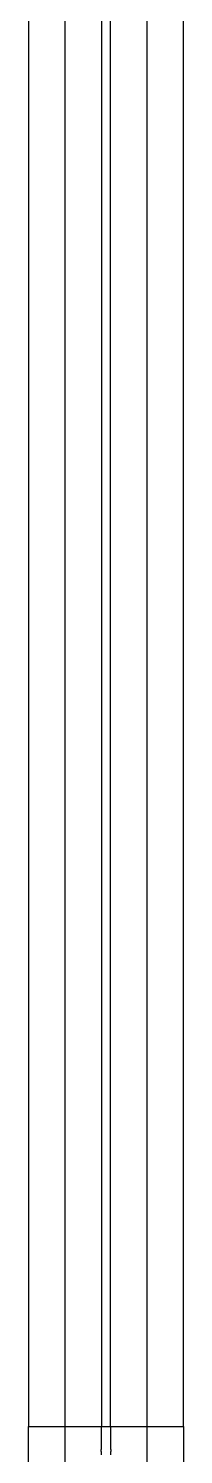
# Model space of a CAD drawing. Extents: x -11 to 251, y -478 to 442.
# Drawn here: x 176.8 to 183.2, y -76.2 to -17.6 of the extents above; entities that cross this region are included whole.
import ezdxf

# ---------------------------------------------------------------- set-up
doc = ezdxf.new("R2010")
doc.units = 0

msp = doc.modelspace()

# ---------------------------------------------------------------- linework, layer by layer
at = {"layer": 'HBSiProtectLayer'}
msp.add_lwpolyline([(178.3135, -110), (181.6865, -110), (181.6865, 110), (178.3135, 110)], close=True, dxfattribs=at)
at = {"layer": 'NegLayer'}
for points in [[(176.8135, -75), (183.1865, -75), (183.1865, 75), (176.8135, 75)], [(176.8135, -75), (183.1865, -75), (183.1865, -86.388), (176.8135, -86.388)]]:
    msp.add_lwpolyline(points, close=True, dxfattribs=at)
at = {"layer": 'SiLayer'}
msp.add_lwpolyline([(179.8135, -75), (180.1865, -75), (180.1865, 75), (179.8135, 75)], close=True, dxfattribs=at)
msp.add_lwpolyline([(179.8196, -76.16), (179.8188, -76.15), (179.8179, -76.14), (179.817, -76.13), (179.816, -76.12), (179.8149, -76.11), (179.8138, -76.1), (179.8127, -76.09), (179.8117, -76.08), (179.8107, -76.07), (179.8098, -76.06), (179.809, -76.05), (179.8082, -76.04), (179.8076, -76.03), (179.8072, -76.02), (179.8068, -76.01), (179.8066, -76), (179.8065, -75.99), (179.8066, -75.98), (179.8068, -75.97), (179.8072, -75.96), (179.8077, -75.95), (179.8082, -75.94), (179.8089, -75.93), (179.8096, -75.92), (179.8104, -75.91), (179.8113, -75.9), (179.8121, -75.89), (179.813, -75.88), (179.8139, -75.87), (179.8147, -75.86), (179.8155, -75.85), (179.8162, -75.84), (179.8169, -75.83), (179.8174, -75.82), (179.8179, -75.81), (179.8182, -75.8), (179.8185, -75.79), (179.8186, -75.78), (179.8187, -75.77), (179.8186, -75.76), (179.8184, -75.75), (179.8181, -75.74), (179.8177, -75.73), (179.8173, -75.72), (179.8168, -75.71), (179.8162, -75.7), (179.8156, -75.69), (179.8149, -75.68), (179.8143, -75.67), (179.8136, -75.66), (179.813, -75.65), (179.8124, -75.64), (179.8118, -75.63), (179.8113, -75.62), (179.8108, -75.61), (179.8104, -75.6), (179.8101, -75.59), (179.8099, -75.58), (179.8097, -75.57), (179.8097, -75.56), (179.8097, -75.55), (179.8098, -75.54), (179.8099, -75.53), (179.8102, -75.52), (179.8105, -75.51), (179.8108, -75.5), (179.8112, -75.49), (179.8116, -75.48), (179.812, -75.47), (179.8125, -75.46), (179.8129, -75.45), (179.8134, -75.44), (179.8138, -75.43), (179.8142, -75.42), (179.8146, -75.41), (179.8149, -75.4), (179.8152, -75.39), (179.8154, -75.38), (179.8156, -75.37), (179.8157, -75.36), (179.8158, -75.35), (179.8158, -75.34), (179.8157, -75.33), (179.8157, -75.32), (179.8155, -75.31), (179.8154, -75.3), (179.8152, -75.29), (179.815, -75.28), (179.8147, -75.27), (179.8145, -75.26), (179.8142, -75.25), (179.814, -75.24), (179.8137, -75.23), (179.8135, -75.22), (179.8133, -75.21), (179.8131, -75.2), (179.813, -75.19), (179.8128, -75.18), (179.8127, -75.17), (179.8127, -75.16), (179.8126, -75.15), (179.8126, -75.14), (179.8126, -75.13), (179.8127, -75.12), (179.8127, -75.11), (179.8128, -75.1), (179.8129, -75.09), (179.813, -75.08), (179.8131, -75.07), (179.8132, -75.06), (179.8133, -75.05), (179.8134, -75.04), (179.8134, -75.03), (179.8135, -75.02), (179.8135, -75.01), (179.8135, -75), (179.8135, -75), (180.1865, -75), (180.1865, -75.01), (180.1865, -75.02), (180.1866, -75.03), (180.1866, -75.04), (180.1867, -75.05), (180.1868, -75.06), (180.1869, -75.07), (180.187, -75.08), (180.1871, -75.09), (180.1872, -75.1), (180.1873, -75.11), (180.1873, -75.12), (180.1874, -75.13), (180.1874, -75.14), (180.1874, -75.15), (180.1873, -75.16), (180.1873, -75.17), (180.1872, -75.18), (180.187, -75.19), (180.1869, -75.2), (180.1867, -75.21), (180.1865, -75.22), (180.1863, -75.23), (180.186, -75.24), (180.1858, -75.25), (180.1855, -75.26), (180.1853, -75.27), (180.185, -75.28), (180.1848, -75.29), (180.1846, -75.3), (180.1845, -75.31), (180.1843, -75.32), (180.1843, -75.33), (180.1842, -75.34), (180.1842, -75.35), (180.1843, -75.36), (180.1844, -75.37), (180.1846, -75.38), (180.1848, -75.39), (180.1851, -75.4), (180.1854, -75.41), (180.1858, -75.42), (180.1862, -75.43), (180.1866, -75.44), (180.1871, -75.45), (180.1875, -75.46), (180.188, -75.47), (180.1884, -75.48), (180.1888, -75.49), (180.1892, -75.5), (180.1895, -75.51), (180.1898, -75.52), (180.1901, -75.53), (180.1902, -75.54), (180.1903, -75.55), (180.1903, -75.56), (180.1903, -75.57), (180.1901, -75.58), (180.1899, -75.59), (180.1896, -75.6), (180.1892, -75.61), (180.1887, -75.62), (180.1882, -75.63), (180.1876, -75.64), (180.187, -75.65), (180.1864, -75.66), (180.1857, -75.67), (180.1851, -75.68), (180.1844, -75.69), (180.1838, -75.7), (180.1832, -75.71), (180.1827, -75.72), (180.1823, -75.73), (180.1819, -75.74), (180.1816, -75.75), (180.1814, -75.76), (180.1813, -75.77), (180.1814, -75.78), (180.1815, -75.79), (180.1818, -75.8), (180.1821, -75.81), (180.1826, -75.82), (180.1831, -75.83), (180.1838, -75.84), (180.1845, -75.85), (180.1853, -75.86), (180.1861, -75.87), (180.187, -75.88), (180.1879, -75.89), (180.1887, -75.9), (180.1896, -75.91), (180.1904, -75.92), (180.1911, -75.93), (180.1918, -75.94), (180.1923, -75.95), (180.1928, -75.96), (180.1932, -75.97), (180.1934, -75.98), (180.1935, -75.99), (180.1934, -76), (180.1932, -76.01), (180.1928, -76.02), (180.1924, -76.03), (180.1918, -76.04), (180.191, -76.05), (180.1902, -76.06), (180.1893, -76.07), (180.1883, -76.08), (180.1873, -76.09), (180.1862, -76.1), (180.1851, -76.11), (180.184, -76.12), (180.183, -76.13), (180.1821, -76.14), (180.1812, -76.15), (180.1804, -76.16)], dxfattribs=at)

doc.saveas('drawing.dxf')
